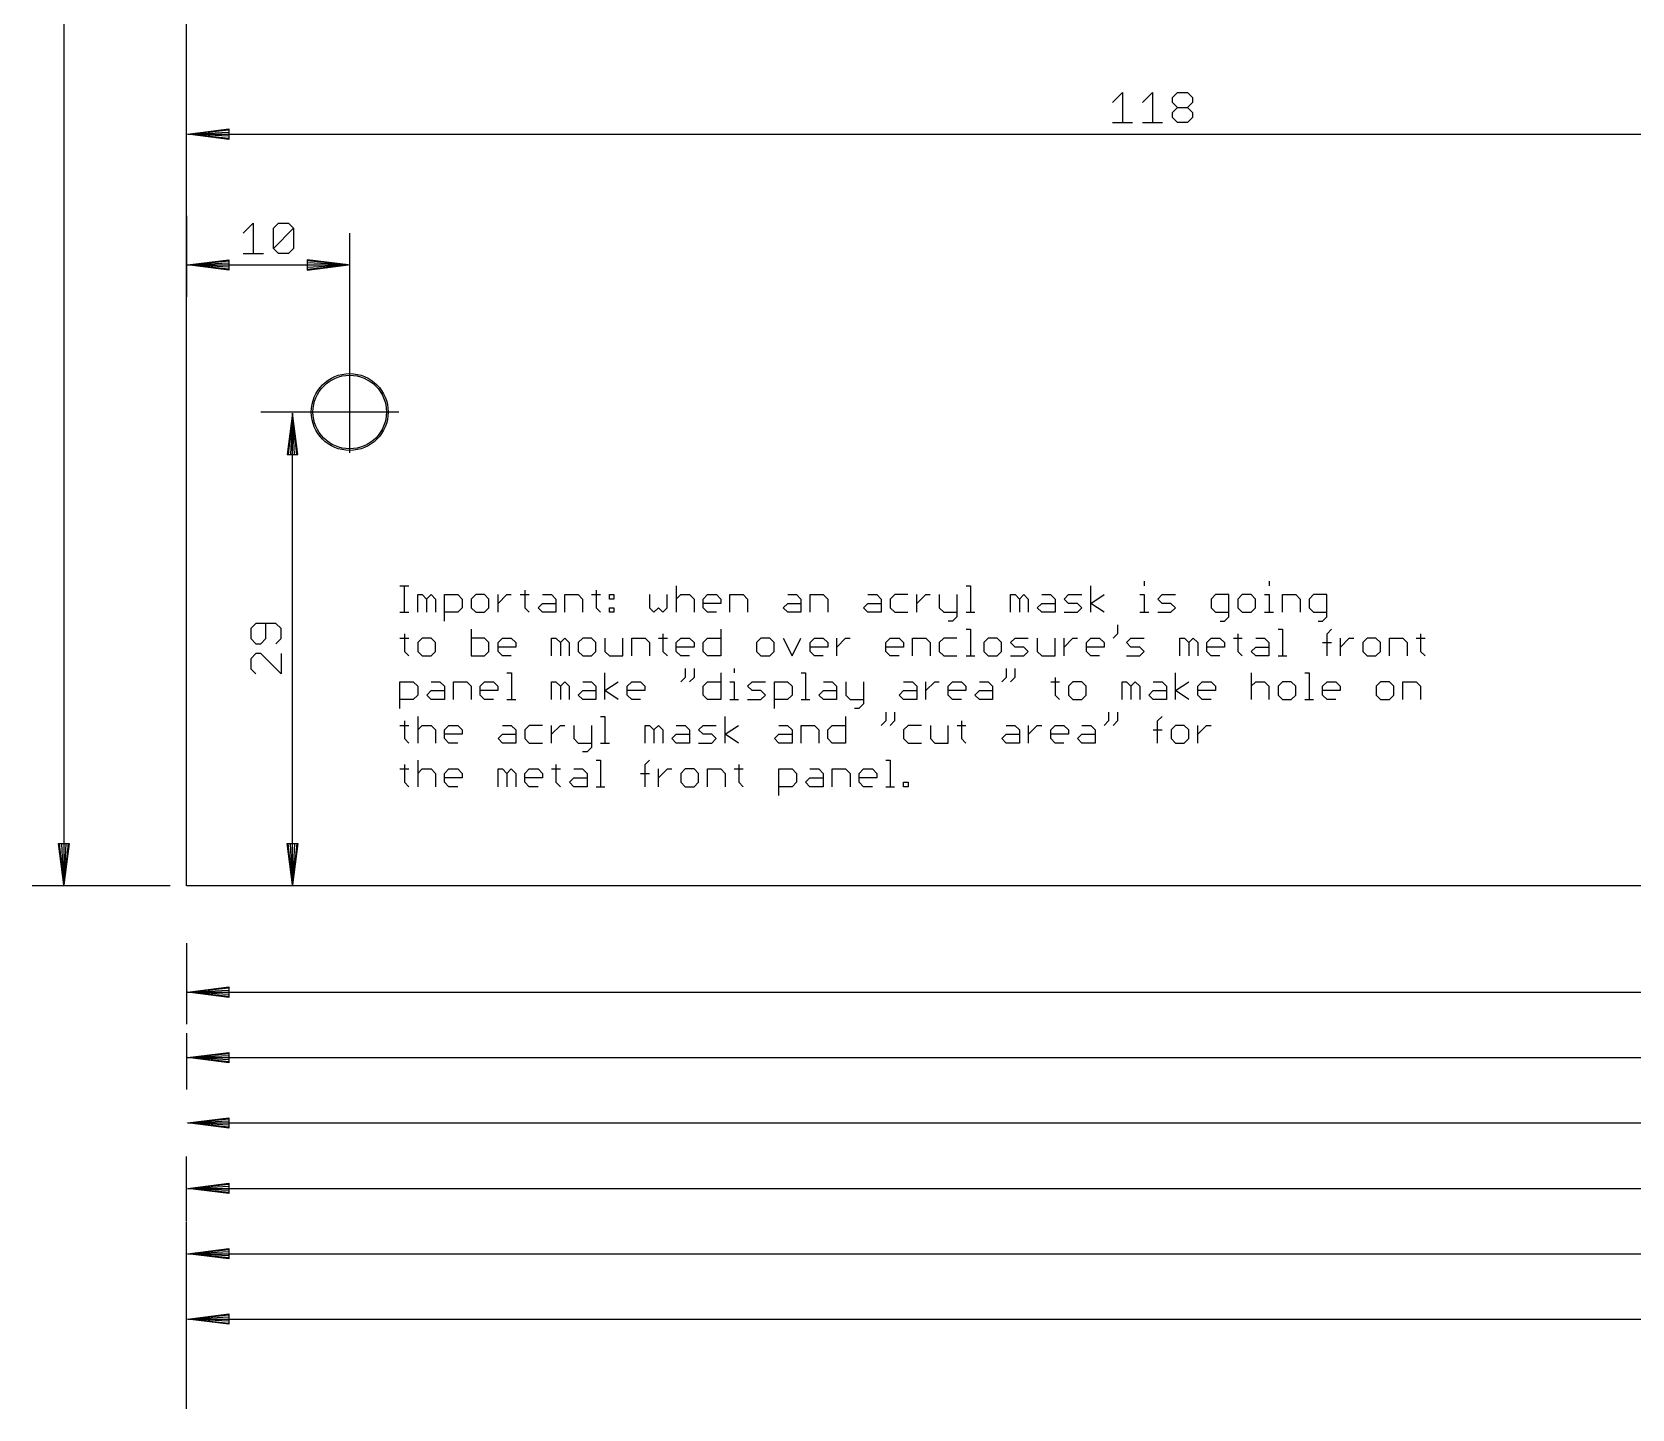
# Model space of a CAD drawing. Extents: x -370 to 390, y -331 to 219.
# Drawn here: x -369.4 to -271.5, y -32 to 52.2 of the extents above; entities that cross this region are included whole.
import ezdxf

# ---------------------------------------------------------------- set-up
doc = ezdxf.new("R2010")
doc.units = 0
for name, color, linetype in [('20', 4, 'CONTINUOUS'), ('29', 2, 'CONTINUOUS'), ('30', 253, 'CONTINUOUS'), ('47', 2, 'CONTINUOUS')]:
    doc.layers.add(name, color=color, linetype=linetype)

msp = doc.modelspace()

# ---------------------------------------------------------------- linework, layer by layer
at = {"layer": '20'}
for p, q in [((-360, 0), (-360, 115)), ((-301.358, 18.6424), (-301.358, 18.3712)), ((-293.7179, 18.6424), (-293.7179, 18.3712)), ((-346.9238, 18.3712), (-346.3815, 18.3712)), ((-346.6526, 16.7442), (-346.6526, 18.3712)), ((-345.8324, 16.7442), (-345.8324, 17.8289)), ((-345.8324, 17.8289), (-345.5612, 17.8289)), ((-345.5612, 17.8289), (-345.29, 17.5577)), ((-345.29, 17.5577), (-345.0189, 17.8289)), ((-345.0189, 17.8289), (-344.7477, 17.5577)), ((-344.1952, 16.2019), (-344.1952, 17.8289)), ((-344.1952, 17.8289), (-343.3817, 17.8289)), ((-343.3817, 17.8289), (-343.1105, 17.5577)), ((-342.2869, 17.8289), (-342.5581, 17.5577)), ((-341.7446, 17.8289), (-342.2869, 17.8289)), ((-341.4734, 17.5577), (-341.7446, 17.8289)), ((-340.9209, 16.7442), (-340.9209, 17.8289)), ((-340.9209, 17.2865), (-340.3786, 17.8289)), ((-340.3786, 17.8289), (-340.1074, 17.8289)), ((-339.5566, 17.8289), (-339.0143, 17.8289)), ((-339.2854, 18.1), (-339.2854, 17.0154)), ((-338.194, 17.8289), (-337.6517, 17.8289)), ((-337.6517, 17.8289), (-337.3805, 17.5577)), ((-336.828, 16.7442), (-336.828, 17.8289)), ((-336.828, 17.8289), (-336.0145, 17.8289)), ((-336.0145, 17.8289), (-335.7433, 17.5577)), ((-335.1908, 17.8289), (-334.6485, 17.8289)), ((-334.9197, 18.1), (-334.9197, 17.0154)), ((-334.0994, 17.8289), (-333.8282, 17.8289)), ((-334.0994, 17.5577), (-334.0994, 17.8289)), ((-333.8282, 17.8289), (-333.8282, 17.5577)), ((-331.6437, 17.8289), (-331.6437, 17.0154)), ((-330.559, 17.0154), (-330.559, 17.8289)), ((-330.0065, 18.3712), (-330.0065, 16.7442)), ((-330.0065, 17.5577), (-329.7354, 17.8289)), ((-329.7354, 17.8289), (-329.193, 17.8289)), ((-329.193, 17.8289), (-328.9219, 17.5577)), ((-328.3694, 17.5577), (-328.0982, 17.8289)), ((-328.0982, 17.8289), (-327.5559, 17.8289)), ((-327.5559, 17.8289), (-327.2847, 17.5577)), ((-326.7322, 16.7442), (-326.7322, 17.8289)), ((-326.7322, 17.8289), (-325.9187, 17.8289)), ((-325.9187, 17.8289), (-325.6475, 17.5577)), ((-323.1867, 17.8289), (-322.6444, 17.8289)), ((-322.6444, 17.8289), (-322.3732, 17.5577)), ((-321.8207, 16.7442), (-321.8207, 17.8289)), ((-321.8207, 17.8289), (-321.0072, 17.8289)), ((-321.0072, 17.8289), (-320.7361, 17.5577)), ((-318.2753, 17.8289), (-317.7329, 17.8289)), ((-317.7329, 17.8289), (-317.4618, 17.5577)), ((-316.6381, 17.8289), (-316.9093, 17.5577)), ((-315.8246, 17.8289), (-316.6381, 17.8289)), ((-315.2721, 16.7442), (-315.2721, 17.8289)), ((-315.2721, 17.2865), (-314.7298, 17.8289)), ((-314.7298, 17.8289), (-314.4586, 17.8289)), ((-313.9078, 17.8289), (-313.9078, 17.0154)), ((-312.8232, 17.8289), (-312.8232, 16.473)), ((-312.2707, 18.3712), (-311.9995, 18.3712)), ((-311.9995, 18.3712), (-311.9995, 16.7442)), ((-309.5421, 16.7442), (-309.5421, 17.8289)), ((-309.5421, 17.8289), (-309.2709, 17.8289)), ((-309.2709, 17.8289), (-308.9997, 17.5577)), ((-308.9997, 17.5577), (-308.7286, 17.8289)), ((-308.7286, 17.8289), (-308.4574, 17.5577)), ((-307.6337, 17.8289), (-307.0914, 17.8289)), ((-307.0914, 17.8289), (-306.8202, 17.5577)), ((-306.2678, 17.5577), (-305.9966, 17.8289)), ((-305.9966, 17.8289), (-305.1831, 17.8289)), ((-304.6306, 16.7442), (-304.6306, 18.3712)), ((-304.6306, 17.2865), (-303.8171, 17.8289)), ((-301.6291, 17.8289), (-301.358, 17.8289)), ((-301.358, 17.8289), (-301.358, 16.7442)), ((-300.5377, 17.5577), (-300.2665, 17.8289)), ((-300.2665, 17.8289), (-299.453, 17.8289)), ((-296.9922, 17.8289), (-297.2634, 17.5577)), ((-296.1787, 17.8289), (-296.9922, 17.8289)), ((-296.1787, 16.473), (-296.1787, 17.8289)), ((-295.3551, 17.8289), (-295.6262, 17.5577)), ((-294.8127, 17.8289), (-295.3551, 17.8289)), ((-294.5416, 17.5577), (-294.8127, 17.8289)), ((-293.9891, 17.8289), (-293.7179, 17.8289)), ((-293.7179, 17.8289), (-293.7179, 16.7442)), ((-292.8976, 16.7442), (-292.8976, 17.8289)), ((-292.8976, 17.8289), (-292.0842, 17.8289)), ((-292.0842, 17.8289), (-291.813, 17.5577)), ((-290.9893, 17.8289), (-291.2605, 17.5577)), ((-290.1758, 17.8289), (-290.9893, 17.8289)), ((-290.1758, 16.473), (-290.1758, 17.8289)), ((-346.9238, 16.7442), (-346.3815, 16.7442)), ((-345.29, 17.5577), (-345.29, 16.7442)), ((-344.7477, 17.5577), (-344.7477, 16.7442)), ((-343.3817, 16.7442), (-344.1952, 16.7442)), ((-343.1105, 17.0154), (-343.3817, 16.7442)), ((-343.1105, 17.5577), (-343.1105, 17.0154)), ((-342.5581, 17.5577), (-342.5581, 17.0154)), ((-342.5581, 17.0154), (-342.2869, 16.7442)), ((-342.2869, 16.7442), (-341.7446, 16.7442)), ((-341.7446, 16.7442), (-341.4734, 17.0154)), ((-341.4734, 17.0154), (-341.4734, 17.5577)), ((-339.2854, 17.0154), (-339.0143, 16.7442)), ((-338.4652, 17.0154), (-338.194, 17.2865)), ((-338.194, 16.7442), (-338.4652, 17.0154)), ((-338.194, 17.2865), (-337.3805, 17.2865)), ((-337.3805, 16.7442), (-338.194, 16.7442)), ((-337.3805, 17.5577), (-337.3805, 16.7442)), ((-335.7433, 17.5577), (-335.7433, 16.7442)), ((-334.9197, 17.0154), (-334.6485, 16.7442)), ((-333.8282, 17.5577), (-334.0994, 17.5577)), ((-334.0994, 17.0154), (-333.8282, 17.0154)), ((-334.0994, 16.7442), (-334.0994, 17.0154)), ((-333.8282, 16.7442), (-334.0994, 16.7442)), ((-333.8282, 17.0154), (-333.8282, 16.7442)), ((-331.6437, 17.0154), (-331.3725, 16.7442)), ((-331.3725, 16.7442), (-331.1013, 17.0154)), ((-331.1013, 17.0154), (-330.8302, 16.7442)), ((-330.8302, 16.7442), (-330.559, 17.0154)), ((-328.9219, 17.5577), (-328.9219, 16.7442)), ((-328.3694, 17.0154), (-328.3694, 17.5577)), ((-327.2847, 17.2865), (-328.3694, 17.2865)), ((-328.0982, 16.7442), (-328.3694, 17.0154)), ((-327.5559, 16.7442), (-328.0982, 16.7442)), ((-327.2847, 17.5577), (-327.2847, 17.2865)), ((-325.6475, 17.5577), (-325.6475, 16.7442)), ((-323.4579, 17.0154), (-323.1867, 17.2865)), ((-323.1867, 16.7442), (-323.4579, 17.0154)), ((-323.1867, 17.2865), (-322.3732, 17.2865)), ((-322.3732, 16.7442), (-323.1867, 16.7442)), ((-322.3732, 17.5577), (-322.3732, 16.7442)), ((-320.7361, 17.5577), (-320.7361, 16.7442)), ((-318.5464, 17.0154), (-318.2753, 17.2865)), ((-318.2753, 16.7442), (-318.5464, 17.0154)), ((-318.2753, 17.2865), (-317.4618, 17.2865)), ((-317.4618, 16.7442), (-318.2753, 16.7442)), ((-317.4618, 17.5577), (-317.4618, 16.7442)), ((-316.9093, 17.5577), (-316.9093, 17.0154)), ((-316.9093, 17.0154), (-316.6381, 16.7442)), ((-316.6381, 16.7442), (-315.8246, 16.7442)), ((-313.9078, 17.0154), (-313.6367, 16.7442)), ((-313.6367, 16.7442), (-312.8232, 16.7442)), ((-312.2707, 16.7442), (-311.7283, 16.7442)), ((-308.9997, 17.5577), (-308.9997, 16.7442)), ((-308.4574, 17.5577), (-308.4574, 16.7442)), ((-307.9049, 17.0154), (-307.6337, 17.2865)), ((-307.6337, 16.7442), (-307.9049, 17.0154)), ((-307.6337, 17.2865), (-306.8202, 17.2865)), ((-306.8202, 16.7442), (-307.6337, 16.7442)), ((-306.8202, 17.5577), (-306.8202, 16.7442)), ((-305.9966, 17.2865), (-306.2678, 17.5577)), ((-306.2678, 16.7442), (-305.4543, 16.7442)), ((-305.4543, 17.2865), (-305.9966, 17.2865)), ((-305.1831, 17.0154), (-305.4543, 17.2865)), ((-305.4543, 16.7442), (-305.1831, 17.0154)), ((-303.8171, 16.7442), (-304.6306, 17.2865)), ((-301.6291, 16.7442), (-301.0868, 16.7442)), ((-300.2665, 17.2865), (-300.5377, 17.5577)), ((-300.5377, 16.7442), (-299.7242, 16.7442)), ((-299.7242, 17.2865), (-300.2665, 17.2865)), ((-299.453, 17.0154), (-299.7242, 17.2865)), ((-299.7242, 16.7442), (-299.453, 17.0154)), ((-297.2634, 17.5577), (-297.2634, 17.0154)), ((-297.2634, 17.0154), (-296.9922, 16.7442)), ((-296.9922, 16.7442), (-296.1787, 16.7442)), ((-295.6262, 17.5577), (-295.6262, 17.0154)), ((-295.6262, 17.0154), (-295.3551, 16.7442)), ((-295.3551, 16.7442), (-294.8127, 16.7442)), ((-294.8127, 16.7442), (-294.5416, 17.0154)), ((-294.5416, 17.0154), (-294.5416, 17.5577)), ((-293.9891, 16.7442), (-293.4468, 16.7442)), ((-291.813, 17.5577), (-291.813, 16.7442)), ((-291.2605, 17.5577), (-291.2605, 17.0154)), ((-291.2605, 17.0154), (-290.9893, 16.7442)), ((-290.9893, 16.7442), (-290.1758, 16.7442)), ((-342.5581, 15.7042), (-342.5581, 14.0772)), ((-327.2847, 15.7042), (-327.2847, 14.0772)), ((-313.0943, 16.2019), (-313.3655, 16.2019)), ((-312.8232, 16.473), (-313.0943, 16.2019)), ((-312.2707, 15.7042), (-311.9995, 15.7042)), ((-311.9995, 15.7042), (-311.9995, 14.0772)), ((-302.9951, 15.9754), (-302.9951, 15.433)), ((-296.7211, 16.2019), (-296.4499, 16.2019)), ((-296.4499, 16.2019), (-296.1787, 16.473)), ((-293.1705, 15.7042), (-292.8993, 15.7042)), ((-292.8993, 15.7042), (-292.8993, 14.0772)), ((-290.7182, 16.2019), (-290.447, 16.2019)), ((-290.447, 16.2019), (-290.1758, 16.473)), ((-290.1707, 15.433), (-289.8996, 15.7042)), ((-346.9238, 15.1619), (-346.3815, 15.1619)), ((-346.6526, 15.433), (-346.6526, 14.3484)), ((-345.5612, 15.1619), (-345.8324, 14.8907)), ((-345.8324, 14.8907), (-345.8324, 14.3484)), ((-345.0189, 15.1619), (-345.5612, 15.1619)), ((-344.7477, 14.8907), (-345.0189, 15.1619)), ((-344.7477, 14.3484), (-344.7477, 14.8907)), ((-341.7446, 15.1619), (-342.5581, 15.1619)), ((-341.4734, 14.8907), (-341.7446, 15.1619)), ((-341.4734, 14.3484), (-341.4734, 14.8907)), ((-340.9209, 14.8907), (-340.6497, 15.1619)), ((-340.9209, 14.3484), (-340.9209, 14.8907)), ((-340.6497, 15.1619), (-340.1074, 15.1619)), ((-340.1074, 15.1619), (-339.8362, 14.8907)), ((-339.8362, 14.8907), (-339.8362, 14.6195)), ((-337.6466, 14.0772), (-337.6466, 15.1619)), ((-337.6466, 15.1619), (-337.3754, 15.1619)), ((-337.3754, 15.1619), (-337.1043, 14.8907)), ((-337.1043, 14.8907), (-336.8331, 15.1619)), ((-337.1043, 14.8907), (-337.1043, 14.0772)), ((-336.8331, 15.1619), (-336.5619, 14.8907)), ((-336.5619, 14.8907), (-336.5619, 14.0772)), ((-335.7383, 15.1619), (-336.0094, 14.8907)), ((-336.0094, 14.8907), (-336.0094, 14.3484)), ((-335.1959, 15.1619), (-335.7383, 15.1619)), ((-334.9248, 14.8907), (-335.1959, 15.1619)), ((-334.9248, 14.3484), (-334.9248, 14.8907)), ((-334.3723, 15.1619), (-334.3723, 14.3484)), ((-333.2876, 14.0772), (-333.2876, 15.1619)), ((-332.7351, 14.0772), (-332.7351, 15.1619)), ((-332.7351, 15.1619), (-331.9216, 15.1619)), ((-331.9216, 15.1619), (-331.6505, 14.8907)), ((-331.6505, 14.8907), (-331.6505, 14.0772)), ((-331.098, 15.1619), (-330.5556, 15.1619)), ((-330.8268, 15.433), (-330.8268, 14.3484)), ((-330.0065, 14.8907), (-329.7354, 15.1619)), ((-330.0065, 14.3484), (-330.0065, 14.8907)), ((-329.7354, 15.1619), (-329.193, 15.1619)), ((-329.193, 15.1619), (-328.9219, 14.8907)), ((-328.9219, 14.8907), (-328.9219, 14.6195)), ((-328.3694, 14.8907), (-328.0982, 15.1619)), ((-328.3694, 14.3484), (-328.3694, 14.8907)), ((-328.0982, 15.1619), (-327.2847, 15.1619)), ((-324.8239, 15.1619), (-325.0951, 14.8907)), ((-325.0951, 14.8907), (-325.0951, 14.3484)), ((-324.2816, 15.1619), (-324.8239, 15.1619)), ((-324.0104, 14.8907), (-324.2816, 15.1619)), ((-324.0104, 14.3484), (-324.0104, 14.8907)), ((-323.4579, 15.1619), (-322.9156, 14.0772)), ((-322.9156, 14.0772), (-322.3732, 15.1619)), ((-321.8207, 14.8907), (-321.5496, 15.1619)), ((-321.8207, 14.3484), (-321.8207, 14.8907)), ((-321.5496, 15.1619), (-321.0072, 15.1619)), ((-321.0072, 15.1619), (-320.7361, 14.8907)), ((-320.7361, 14.8907), (-320.7361, 14.6195)), ((-320.1836, 14.0772), (-320.1836, 15.1619)), ((-320.1836, 14.6195), (-319.6413, 15.1619)), ((-319.6413, 15.1619), (-319.3701, 15.1619)), ((-317.1821, 14.8907), (-316.911, 15.1619)), ((-317.1821, 14.3484), (-317.1821, 14.8907)), ((-316.911, 15.1619), (-316.3686, 15.1619)), ((-316.3686, 15.1619), (-316.0975, 14.8907)), ((-316.0975, 14.8907), (-316.0975, 14.6195)), ((-315.545, 14.0772), (-315.545, 15.1619)), ((-315.545, 15.1619), (-314.7315, 15.1619)), ((-314.7315, 15.1619), (-314.4603, 14.8907)), ((-314.4603, 14.8907), (-314.4603, 14.0772)), ((-313.6367, 15.1619), (-313.9078, 14.8907)), ((-313.9078, 14.8907), (-313.9078, 14.3484)), ((-312.8232, 15.1619), (-313.6367, 15.1619)), ((-310.9081, 15.1619), (-311.1792, 14.8907)), ((-311.1792, 14.8907), (-311.1792, 14.3484)), ((-310.3657, 15.1619), (-310.9081, 15.1619)), ((-310.0946, 14.8907), (-310.3657, 15.1619)), ((-310.0946, 14.3484), (-310.0946, 14.8907)), ((-309.5421, 14.8907), (-309.2709, 15.1619)), ((-309.2709, 14.6195), (-309.5421, 14.8907)), ((-309.2709, 15.1619), (-308.4574, 15.1619)), ((-307.9049, 15.1619), (-307.9049, 14.3484)), ((-306.8202, 14.0772), (-306.8202, 15.1619)), ((-306.2678, 14.0772), (-306.2678, 15.1619)), ((-306.2678, 14.6195), (-305.7254, 15.1619)), ((-305.7254, 15.1619), (-305.4543, 15.1619)), ((-304.9035, 14.8907), (-304.6323, 15.1619)), ((-304.9035, 14.3484), (-304.9035, 14.8907)), ((-304.6323, 15.1619), (-304.09, 15.1619)), ((-304.09, 15.1619), (-303.8188, 14.8907)), ((-303.8188, 14.8907), (-303.8188, 14.6195)), ((-302.9951, 15.433), (-303.2663, 15.1619)), ((-302.4477, 14.8907), (-302.1766, 15.1619)), ((-302.1766, 14.6195), (-302.4477, 14.8907)), ((-302.1766, 15.1619), (-301.3631, 15.1619)), ((-299.1734, 14.0772), (-299.1734, 15.1619)), ((-299.1734, 15.1619), (-298.9022, 15.1619)), ((-298.9022, 15.1619), (-298.6311, 14.8907)), ((-298.6311, 14.8907), (-298.3599, 15.1619)), ((-298.6311, 14.8907), (-298.6311, 14.0772)), ((-298.3599, 15.1619), (-298.0888, 14.8907)), ((-298.0888, 14.8907), (-298.0888, 14.0772)), ((-297.5363, 14.8907), (-297.2651, 15.1619)), ((-297.5363, 14.3484), (-297.5363, 14.8907)), ((-297.2651, 15.1619), (-296.7228, 15.1619)), ((-296.7228, 15.1619), (-296.4516, 14.8907)), ((-296.4516, 14.8907), (-296.4516, 14.6195)), ((-295.8991, 15.1619), (-295.3568, 15.1619)), ((-295.6279, 15.433), (-295.6279, 14.3484)), ((-294.5365, 15.1619), (-293.9942, 15.1619)), ((-293.9942, 15.1619), (-293.723, 14.8907)), ((-293.723, 14.8907), (-293.723, 14.0772)), ((-290.4419, 14.8907), (-289.8996, 14.8907)), ((-290.1707, 14.0772), (-290.1707, 15.433)), ((-289.3505, 14.0772), (-289.3505, 15.1619)), ((-289.3505, 14.6195), (-288.8081, 15.1619)), ((-288.8081, 15.1619), (-288.537, 15.1619)), ((-287.715, 15.1619), (-287.9862, 14.8907)), ((-287.9862, 14.8907), (-287.9862, 14.3484)), ((-287.1727, 15.1619), (-287.715, 15.1619)), ((-286.9015, 14.8907), (-287.1727, 15.1619)), ((-286.9015, 14.3484), (-286.9015, 14.8907)), ((-286.349, 14.0772), (-286.349, 15.1619)), ((-286.349, 15.1619), (-285.5355, 15.1619)), ((-285.5355, 15.1619), (-285.2644, 14.8907)), ((-285.2644, 14.8907), (-285.2644, 14.0772)), ((-284.7119, 15.1619), (-284.1695, 15.1619)), ((-284.4407, 15.433), (-284.4407, 14.3484)), ((-346.6526, 14.3484), (-346.3815, 14.0772)), ((-345.8324, 14.3484), (-345.5612, 14.0772)), ((-345.5612, 14.0772), (-345.0189, 14.0772)), ((-345.0189, 14.0772), (-344.7477, 14.3484)), ((-342.5581, 14.0772), (-341.7446, 14.0772)), ((-341.7446, 14.0772), (-341.4734, 14.3484)), ((-339.8362, 14.6195), (-340.9209, 14.6195)), ((-340.6497, 14.0772), (-340.9209, 14.3484)), ((-340.1074, 14.0772), (-340.6497, 14.0772)), ((-336.0094, 14.3484), (-335.7383, 14.0772)), ((-335.7383, 14.0772), (-335.1959, 14.0772)), ((-335.1959, 14.0772), (-334.9248, 14.3484)), ((-334.3723, 14.3484), (-334.1011, 14.0772)), ((-334.1011, 14.0772), (-333.2876, 14.0772)), ((-330.8268, 14.3484), (-330.5556, 14.0772)), ((-328.9219, 14.6195), (-330.0065, 14.6195)), ((-329.7354, 14.0772), (-330.0065, 14.3484)), ((-329.193, 14.0772), (-329.7354, 14.0772)), ((-328.0982, 14.0772), (-328.3694, 14.3484)), ((-327.2847, 14.0772), (-328.0982, 14.0772)), ((-325.0951, 14.3484), (-324.8239, 14.0772)), ((-324.8239, 14.0772), (-324.2816, 14.0772)), ((-324.2816, 14.0772), (-324.0104, 14.3484)), ((-320.7361, 14.6195), (-321.8207, 14.6195)), ((-321.5496, 14.0772), (-321.8207, 14.3484)), ((-321.0072, 14.0772), (-321.5496, 14.0772)), ((-316.0975, 14.6195), (-317.1821, 14.6195)), ((-316.911, 14.0772), (-317.1821, 14.3484)), ((-316.3686, 14.0772), (-316.911, 14.0772)), ((-313.9078, 14.3484), (-313.6367, 14.0772)), ((-313.6367, 14.0772), (-312.8232, 14.0772)), ((-312.2707, 14.0772), (-311.7283, 14.0772)), ((-311.1792, 14.3484), (-310.9081, 14.0772)), ((-310.9081, 14.0772), (-310.3657, 14.0772)), ((-310.3657, 14.0772), (-310.0946, 14.3484)), ((-309.5421, 14.0772), (-308.7286, 14.0772)), ((-308.7286, 14.6195), (-309.2709, 14.6195)), ((-308.4574, 14.3484), (-308.7286, 14.6195)), ((-308.7286, 14.0772), (-308.4574, 14.3484)), ((-307.9049, 14.3484), (-307.6337, 14.0772)), ((-307.6337, 14.0772), (-306.8202, 14.0772)), ((-303.8188, 14.6195), (-304.9035, 14.6195)), ((-304.6323, 14.0772), (-304.9035, 14.3484)), ((-304.09, 14.0772), (-304.6323, 14.0772)), ((-302.4477, 14.0772), (-301.6342, 14.0772)), ((-301.6342, 14.6195), (-302.1766, 14.6195)), ((-301.3631, 14.3484), (-301.6342, 14.6195)), ((-301.6342, 14.0772), (-301.3631, 14.3484)), ((-296.4516, 14.6195), (-297.5363, 14.6195)), ((-297.2651, 14.0772), (-297.5363, 14.3484)), ((-296.7228, 14.0772), (-297.2651, 14.0772)), ((-295.6279, 14.3484), (-295.3568, 14.0772)), ((-294.8077, 14.3484), (-294.5365, 14.6195)), ((-294.5365, 14.0772), (-294.8077, 14.3484)), ((-294.5365, 14.6195), (-293.723, 14.6195)), ((-293.723, 14.0772), (-294.5365, 14.0772)), ((-293.1705, 14.0772), (-292.6282, 14.0772)), ((-287.9862, 14.3484), (-287.715, 14.0772)), ((-287.715, 14.0772), (-287.1727, 14.0772)), ((-287.1727, 14.0772), (-286.9015, 14.3484)), ((-284.4407, 14.3484), (-284.1695, 14.0772)), ((-340.3752, 13.0372), (-340.104, 13.0372)), ((-340.104, 13.0372), (-340.104, 11.4102)), ((-334.3723, 11.4102), (-334.3723, 13.0372)), ((-329.4625, 12.766), (-329.7337, 12.4949)), ((-329.4625, 13.3084), (-329.4625, 12.766)), ((-328.9202, 12.766), (-329.1913, 12.4949)), ((-328.9202, 13.3084), (-328.9202, 12.766)), ((-327.2847, 13.0372), (-327.2847, 11.4102)), ((-326.461, 13.3084), (-326.461, 13.0372)), ((-322.3665, 13.0372), (-322.0953, 13.0372)), ((-322.0953, 13.0372), (-322.0953, 11.4102)), ((-309.8166, 12.766), (-310.0878, 12.4949)), ((-309.8166, 13.3084), (-309.8166, 12.766)), ((-309.2743, 12.766), (-309.5455, 12.4949)), ((-309.2743, 13.3084), (-309.2743, 12.766)), ((-306.8152, 12.766), (-306.8152, 11.6814)), ((-299.4463, 11.4102), (-299.4463, 13.0372)), ((-294.8077, 13.0372), (-294.8077, 11.4102)), ((-291.5333, 13.0372), (-291.2622, 13.0372)), ((-291.2622, 13.0372), (-291.2622, 11.4102)), ((-346.9238, 10.8679), (-346.9238, 12.4949)), ((-346.9238, 12.4949), (-346.1103, 12.4949)), ((-346.1103, 12.4949), (-345.8391, 12.2237)), ((-345.8391, 12.2237), (-345.8391, 11.6814)), ((-345.2866, 11.6814), (-345.0155, 11.9525)), ((-345.0155, 12.4949), (-344.4732, 12.4949)), ((-345.0155, 11.9525), (-344.202, 11.9525)), ((-344.4732, 12.4949), (-344.202, 12.2237)), ((-344.202, 12.2237), (-344.202, 11.4102)), ((-343.6495, 11.4102), (-343.6495, 12.4949)), ((-343.6495, 12.4949), (-342.836, 12.4949)), ((-342.836, 12.4949), (-342.5648, 12.2237)), ((-342.5648, 12.2237), (-342.5648, 11.4102)), ((-342.0123, 12.2237), (-341.7412, 12.4949)), ((-342.0123, 11.6814), (-342.0123, 12.2237)), ((-340.9277, 11.9525), (-342.0123, 11.9525)), ((-341.7412, 12.4949), (-341.1988, 12.4949)), ((-341.1988, 12.4949), (-340.9277, 12.2237)), ((-340.9277, 12.2237), (-340.9277, 11.9525)), ((-337.6466, 11.4102), (-337.6466, 12.4949)), ((-337.6466, 12.4949), (-337.3754, 12.4949)), ((-337.3754, 12.4949), (-337.1043, 12.2237)), ((-337.1043, 12.2237), (-336.8331, 12.4949)), ((-337.1043, 12.2237), (-337.1043, 11.4102)), ((-336.8331, 12.4949), (-336.5619, 12.2237)), ((-336.5619, 12.2237), (-336.5619, 11.4102)), ((-336.0094, 11.6814), (-335.7383, 11.9525)), ((-335.7383, 12.4949), (-335.1959, 12.4949)), ((-335.7383, 11.9525), (-334.9248, 11.9525)), ((-335.1959, 12.4949), (-334.9248, 12.2237)), ((-334.9248, 12.2237), (-334.9248, 11.4102)), ((-334.3723, 11.9525), (-333.5588, 12.4949)), ((-333.5588, 11.4102), (-334.3723, 11.9525)), ((-333.008, 12.2237), (-332.7368, 12.4949)), ((-333.008, 11.6814), (-333.008, 12.2237)), ((-331.9233, 11.9525), (-333.008, 11.9525)), ((-332.7368, 12.4949), (-332.1945, 12.4949)), ((-332.1945, 12.4949), (-331.9233, 12.2237)), ((-331.9233, 12.2237), (-331.9233, 11.9525)), ((-328.3694, 12.2237), (-328.0982, 12.4949)), ((-328.3694, 11.6814), (-328.3694, 12.2237)), ((-328.0982, 12.4949), (-327.2847, 12.4949)), ((-326.7322, 12.4949), (-326.461, 12.4949)), ((-326.461, 12.4949), (-326.461, 11.4102)), ((-325.6408, 12.2237), (-325.3696, 12.4949)), ((-325.3696, 11.9525), (-325.6408, 12.2237)), ((-325.3696, 12.4949), (-324.5561, 12.4949)), ((-324.8273, 11.9525), (-325.3696, 11.9525)), ((-324.5561, 11.6814), (-324.8273, 11.9525)), ((-324.0036, 10.8679), (-324.0036, 12.4949)), ((-324.0036, 12.4949), (-323.1901, 12.4949)), ((-323.1901, 12.4949), (-322.919, 12.2237)), ((-322.919, 12.2237), (-322.919, 11.6814)), ((-321.275, 11.6814), (-321.0039, 11.9525)), ((-321.0039, 12.4949), (-320.4615, 12.4949)), ((-321.0039, 11.9525), (-320.1904, 11.9525)), ((-320.4615, 12.4949), (-320.1904, 12.2237)), ((-320.1904, 12.2237), (-320.1904, 11.4102)), ((-319.6379, 12.4949), (-319.6379, 11.6814)), ((-318.5532, 12.4949), (-318.5532, 11.139)), ((-316.3636, 11.6814), (-316.0924, 11.9525)), ((-316.0924, 12.4949), (-315.5501, 12.4949)), ((-316.0924, 11.9525), (-315.2789, 11.9525)), ((-315.5501, 12.4949), (-315.2789, 12.2237)), ((-315.2789, 12.2237), (-315.2789, 11.4102)), ((-314.7264, 11.4102), (-314.7264, 12.4949)), ((-314.7264, 11.9525), (-314.1841, 12.4949)), ((-314.1841, 12.4949), (-313.9129, 12.4949)), ((-313.3621, 12.2237), (-313.0909, 12.4949)), ((-313.3621, 11.6814), (-313.3621, 12.2237)), ((-312.2774, 11.9525), (-313.3621, 11.9525)), ((-313.0909, 12.4949), (-312.5486, 12.4949)), ((-312.5486, 12.4949), (-312.2774, 12.2237)), ((-312.2774, 12.2237), (-312.2774, 11.9525)), ((-311.7249, 11.6814), (-311.4538, 11.9525)), ((-311.4538, 12.4949), (-310.9114, 12.4949)), ((-311.4538, 11.9525), (-310.6403, 11.9525)), ((-310.9114, 12.4949), (-310.6403, 12.2237)), ((-310.6403, 12.2237), (-310.6403, 11.4102)), ((-307.0863, 12.4949), (-306.544, 12.4949)), ((-305.7237, 12.4949), (-305.9949, 12.2237)), ((-305.9949, 12.2237), (-305.9949, 11.6814)), ((-305.1814, 12.4949), (-305.7237, 12.4949)), ((-304.9102, 12.2237), (-305.1814, 12.4949)), ((-304.9102, 11.6814), (-304.9102, 12.2237)), ((-302.7206, 11.4102), (-302.7206, 12.4949)), ((-302.7206, 12.4949), (-302.4494, 12.4949)), ((-302.4494, 12.4949), (-302.1783, 12.2237)), ((-302.1783, 12.2237), (-301.9071, 12.4949)), ((-302.1783, 12.2237), (-302.1783, 11.4102)), ((-301.9071, 12.4949), (-301.6359, 12.2237)), ((-301.6359, 12.2237), (-301.6359, 11.4102)), ((-301.0834, 11.6814), (-300.8123, 11.9525)), ((-300.8123, 12.4949), (-300.2699, 12.4949)), ((-300.8123, 11.9525), (-299.9988, 11.9525)), ((-300.2699, 12.4949), (-299.9988, 12.2237)), ((-299.9988, 12.2237), (-299.9988, 11.4102)), ((-299.4463, 11.9525), (-298.6328, 12.4949)), ((-298.6328, 11.4102), (-299.4463, 11.9525)), ((-298.082, 12.2237), (-297.8108, 12.4949)), ((-298.082, 11.6814), (-298.082, 12.2237)), ((-296.9973, 11.9525), (-298.082, 11.9525)), ((-297.8108, 12.4949), (-297.2685, 12.4949)), ((-297.2685, 12.4949), (-296.9973, 12.2237)), ((-296.9973, 12.2237), (-296.9973, 11.9525)), ((-294.8077, 12.2237), (-294.5365, 12.4949)), ((-294.5365, 12.4949), (-293.9942, 12.4949)), ((-293.9942, 12.4949), (-293.723, 12.2237)), ((-293.723, 12.2237), (-293.723, 11.4102)), ((-292.8993, 12.4949), (-293.1705, 12.2237)), ((-293.1705, 12.2237), (-293.1705, 11.6814)), ((-292.357, 12.4949), (-292.8993, 12.4949)), ((-292.0858, 12.2237), (-292.357, 12.4949)), ((-292.0858, 11.6814), (-292.0858, 12.2237)), ((-290.4419, 12.2237), (-290.1707, 12.4949)), ((-290.4419, 11.6814), (-290.4419, 12.2237)), ((-289.3573, 11.9525), (-290.4419, 11.9525)), ((-290.1707, 12.4949), (-289.6284, 12.4949)), ((-289.6284, 12.4949), (-289.3573, 12.2237)), ((-289.3573, 12.2237), (-289.3573, 11.9525)), ((-286.8964, 12.4949), (-287.1676, 12.2237)), ((-287.1676, 12.2237), (-287.1676, 11.6814)), ((-286.3541, 12.4949), (-286.8964, 12.4949)), ((-286.0829, 12.2237), (-286.3541, 12.4949)), ((-286.0829, 11.6814), (-286.0829, 12.2237)), ((-285.5304, 11.4102), (-285.5304, 12.4949)), ((-285.5304, 12.4949), (-284.7169, 12.4949)), ((-284.7169, 12.4949), (-284.4458, 12.2237)), ((-284.4458, 12.2237), (-284.4458, 11.4102)), ((-346.1103, 11.4102), (-346.9238, 11.4102)), ((-345.8391, 11.6814), (-346.1103, 11.4102)), ((-345.0155, 11.4102), (-345.2866, 11.6814)), ((-344.202, 11.4102), (-345.0155, 11.4102)), ((-341.7412, 11.4102), (-342.0123, 11.6814)), ((-341.1988, 11.4102), (-341.7412, 11.4102)), ((-340.3752, 11.4102), (-339.8328, 11.4102)), ((-335.7383, 11.4102), (-336.0094, 11.6814)), ((-334.9248, 11.4102), (-335.7383, 11.4102)), ((-332.7368, 11.4102), (-333.008, 11.6814)), ((-332.1945, 11.4102), (-332.7368, 11.4102)), ((-328.0982, 11.4102), (-328.3694, 11.6814)), ((-327.2847, 11.4102), (-328.0982, 11.4102)), ((-326.7322, 11.4102), (-326.1899, 11.4102)), ((-325.6408, 11.4102), (-324.8273, 11.4102)), ((-324.8273, 11.4102), (-324.5561, 11.6814)), ((-323.1901, 11.4102), (-324.0036, 11.4102)), ((-322.919, 11.6814), (-323.1901, 11.4102)), ((-322.3665, 11.4102), (-321.8241, 11.4102)), ((-321.0039, 11.4102), (-321.275, 11.6814)), ((-320.1904, 11.4102), (-321.0039, 11.4102)), ((-319.6379, 11.6814), (-319.3667, 11.4102)), ((-319.3667, 11.4102), (-318.5532, 11.4102)), ((-318.8244, 10.8679), (-319.0955, 10.8679)), ((-318.5532, 11.139), (-318.8244, 10.8679)), ((-316.0924, 11.4102), (-316.3636, 11.6814)), ((-315.2789, 11.4102), (-316.0924, 11.4102)), ((-313.0909, 11.4102), (-313.3621, 11.6814)), ((-312.5486, 11.4102), (-313.0909, 11.4102)), ((-311.4538, 11.4102), (-311.7249, 11.6814)), ((-310.6403, 11.4102), (-311.4538, 11.4102)), ((-306.8152, 11.6814), (-306.544, 11.4102)), ((-305.9949, 11.6814), (-305.7237, 11.4102)), ((-305.7237, 11.4102), (-305.1814, 11.4102)), ((-305.1814, 11.4102), (-304.9102, 11.6814)), ((-300.8123, 11.4102), (-301.0834, 11.6814)), ((-299.9988, 11.4102), (-300.8123, 11.4102)), ((-297.8108, 11.4102), (-298.082, 11.6814)), ((-297.2685, 11.4102), (-297.8108, 11.4102)), ((-293.1705, 11.6814), (-292.8993, 11.4102)), ((-292.8993, 11.4102), (-292.357, 11.4102)), ((-292.357, 11.4102), (-292.0858, 11.6814)), ((-291.5333, 11.4102), (-290.991, 11.4102)), ((-290.1707, 11.4102), (-290.4419, 11.6814)), ((-289.6284, 11.4102), (-290.1707, 11.4102)), ((-287.1676, 11.6814), (-286.8964, 11.4102)), ((-286.8964, 11.4102), (-286.3541, 11.4102)), ((-286.3541, 11.4102), (-286.0829, 11.6814)), ((-346.9238, 9.8279), (-346.3815, 9.8279)), ((-346.6526, 10.099), (-346.6526, 9.0144)), ((-345.8324, 10.3702), (-345.8324, 8.7432)), ((-345.8324, 9.5567), (-345.5612, 9.8279)), ((-345.5612, 9.8279), (-345.0189, 9.8279)), ((-345.0189, 9.8279), (-344.7477, 9.5567)), ((-344.1952, 9.5567), (-343.924, 9.8279)), ((-343.924, 9.8279), (-343.3817, 9.8279)), ((-343.3817, 9.8279), (-343.1105, 9.5567)), ((-340.6497, 9.8279), (-340.1074, 9.8279)), ((-340.1074, 9.8279), (-339.8362, 9.5567)), ((-339.0126, 9.8279), (-339.2837, 9.5567)), ((-338.1991, 9.8279), (-339.0126, 9.8279)), ((-337.6466, 8.7432), (-337.6466, 9.8279)), ((-337.6466, 9.2855), (-337.1043, 9.8279)), ((-337.1043, 9.8279), (-336.8331, 9.8279)), ((-336.2823, 9.8279), (-336.2823, 9.0144)), ((-335.1976, 9.8279), (-335.1976, 8.472)), ((-334.6451, 10.3702), (-334.374, 10.3702)), ((-334.374, 10.3702), (-334.374, 8.7432)), ((-331.9165, 8.7432), (-331.9165, 9.8279)), ((-331.9165, 9.8279), (-331.6454, 9.8279)), ((-331.6454, 9.8279), (-331.3742, 9.5567)), ((-331.3742, 9.5567), (-331.103, 9.8279)), ((-331.103, 9.8279), (-330.8319, 9.5567)), ((-330.0082, 9.8279), (-329.4659, 9.8279)), ((-329.4659, 9.8279), (-329.1947, 9.5567)), ((-328.6422, 9.5567), (-328.3711, 9.8279)), ((-328.3711, 9.8279), (-327.5576, 9.8279)), ((-327.0051, 8.7432), (-327.0051, 10.3702)), ((-327.0051, 9.2855), (-326.1916, 9.8279)), ((-323.7325, 9.8279), (-323.1901, 9.8279)), ((-323.1901, 9.8279), (-322.919, 9.5567)), ((-322.3665, 8.7432), (-322.3665, 9.8279)), ((-322.3665, 9.8279), (-321.553, 9.8279)), ((-321.553, 9.8279), (-321.2818, 9.5567)), ((-320.7293, 9.5567), (-320.4581, 9.8279)), ((-320.4581, 9.8279), (-319.6446, 9.8279)), ((-319.6446, 10.3702), (-319.6446, 8.7432)), ((-317.1838, 10.099), (-317.455, 9.8279)), ((-317.1838, 10.6414), (-317.1838, 10.099)), ((-316.6415, 10.099), (-316.9127, 9.8279)), ((-316.6415, 10.6414), (-316.6415, 10.099)), ((-315.8195, 9.8279), (-316.0907, 9.5567)), ((-315.006, 9.8279), (-315.8195, 9.8279)), ((-314.4535, 9.8279), (-314.4535, 9.0144)), ((-313.3689, 8.7432), (-313.3689, 9.8279)), ((-312.8164, 9.8279), (-312.274, 9.8279)), ((-312.5452, 10.099), (-312.5452, 9.0144)), ((-309.8166, 9.8279), (-309.2743, 9.8279)), ((-309.2743, 9.8279), (-309.0031, 9.5567)), ((-308.4506, 8.7432), (-308.4506, 9.8279)), ((-308.4506, 9.2855), (-307.9083, 9.8279)), ((-307.9083, 9.8279), (-307.6371, 9.8279)), ((-307.0863, 9.5567), (-306.8152, 9.8279)), ((-306.8152, 9.8279), (-306.2728, 9.8279)), ((-306.2728, 9.8279), (-306.0017, 9.5567)), ((-305.178, 9.8279), (-304.6357, 9.8279)), ((-304.6357, 9.8279), (-304.3645, 9.5567)), ((-303.5409, 10.099), (-303.812, 9.8279)), ((-303.5409, 10.6414), (-303.5409, 10.099)), ((-302.9985, 10.099), (-303.2697, 9.8279)), ((-302.9985, 10.6414), (-302.9985, 10.099)), ((-300.5394, 10.099), (-300.2682, 10.3702)), ((-300.5394, 8.7432), (-300.5394, 10.099)), ((-299.448, 9.8279), (-299.7191, 9.5567)), ((-298.9056, 9.8279), (-299.448, 9.8279)), ((-298.6345, 9.5567), (-298.9056, 9.8279)), ((-298.082, 8.7432), (-298.082, 9.8279)), ((-298.082, 9.2855), (-297.5396, 9.8279)), ((-297.5396, 9.8279), (-297.2685, 9.8279)), ((-346.6526, 9.0144), (-346.3815, 8.7432)), ((-344.7477, 9.5567), (-344.7477, 8.7432)), ((-344.1952, 9.0144), (-344.1952, 9.5567)), ((-343.1105, 9.2855), (-344.1952, 9.2855)), ((-343.924, 8.7432), (-344.1952, 9.0144)), ((-343.1105, 9.5567), (-343.1105, 9.2855)), ((-340.9209, 9.0144), (-340.6497, 9.2855)), ((-340.6497, 8.7432), (-340.9209, 9.0144)), ((-340.6497, 9.2855), (-339.8362, 9.2855)), ((-339.8362, 9.5567), (-339.8362, 8.7432)), ((-339.2837, 9.5567), (-339.2837, 9.0144)), ((-339.2837, 9.0144), (-339.0126, 8.7432)), ((-336.2823, 9.0144), (-336.0111, 8.7432)), ((-331.3742, 9.5567), (-331.3742, 8.7432)), ((-330.8319, 9.5567), (-330.8319, 8.7432)), ((-330.2794, 9.0144), (-330.0082, 9.2855)), ((-330.0082, 8.7432), (-330.2794, 9.0144)), ((-330.0082, 9.2855), (-329.1947, 9.2855)), ((-329.1947, 9.5567), (-329.1947, 8.7432)), ((-328.3711, 9.2855), (-328.6422, 9.5567)), ((-327.8287, 9.2855), (-328.3711, 9.2855)), ((-327.5576, 9.0144), (-327.8287, 9.2855)), ((-327.8287, 8.7432), (-327.5576, 9.0144)), ((-326.1916, 8.7432), (-327.0051, 9.2855)), ((-324.0036, 9.0144), (-323.7325, 9.2855)), ((-323.7325, 8.7432), (-324.0036, 9.0144)), ((-323.7325, 9.2855), (-322.919, 9.2855)), ((-322.919, 9.5567), (-322.919, 8.7432)), ((-321.2818, 9.5567), (-321.2818, 8.7432)), ((-320.7293, 9.0144), (-320.7293, 9.5567)), ((-320.4581, 8.7432), (-320.7293, 9.0144)), ((-316.0907, 9.5567), (-316.0907, 9.0144)), ((-316.0907, 9.0144), (-315.8195, 8.7432)), ((-314.4535, 9.0144), (-314.1824, 8.7432)), ((-312.5452, 9.0144), (-312.274, 8.7432)), ((-310.0878, 9.0144), (-309.8166, 9.2855)), ((-309.8166, 8.7432), (-310.0878, 9.0144)), ((-309.8166, 9.2855), (-309.0031, 9.2855)), ((-309.0031, 9.5567), (-309.0031, 8.7432)), ((-307.0863, 9.0144), (-307.0863, 9.5567)), ((-306.0017, 9.2855), (-307.0863, 9.2855)), ((-306.8152, 8.7432), (-307.0863, 9.0144)), ((-306.0017, 9.5567), (-306.0017, 9.2855)), ((-305.4492, 9.0144), (-305.178, 9.2855)), ((-305.178, 8.7432), (-305.4492, 9.0144)), ((-305.178, 9.2855), (-304.3645, 9.2855)), ((-304.3645, 9.5567), (-304.3645, 8.7432)), ((-300.8106, 9.5567), (-300.2682, 9.5567)), ((-299.7191, 9.5567), (-299.7191, 9.0144)), ((-299.7191, 9.0144), (-299.448, 8.7432)), ((-298.9056, 8.7432), (-298.6345, 9.0144)), ((-298.6345, 9.0144), (-298.6345, 9.5567)), ((-343.3817, 8.7432), (-343.924, 8.7432)), ((-339.8362, 8.7432), (-340.6497, 8.7432)), ((-339.0126, 8.7432), (-338.1991, 8.7432)), ((-336.0111, 8.7432), (-335.1976, 8.7432)), ((-335.4688, 8.2009), (-335.74, 8.2009)), ((-335.1976, 8.472), (-335.4688, 8.2009)), ((-334.6451, 8.7432), (-334.1028, 8.7432)), ((-329.1947, 8.7432), (-330.0082, 8.7432)), ((-328.6422, 8.7432), (-327.8287, 8.7432)), ((-322.919, 8.7432), (-323.7325, 8.7432)), ((-319.6446, 8.7432), (-320.4581, 8.7432)), ((-315.8195, 8.7432), (-315.006, 8.7432)), ((-314.1824, 8.7432), (-313.3689, 8.7432)), ((-309.0031, 8.7432), (-309.8166, 8.7432)), ((-306.2728, 8.7432), (-306.8152, 8.7432)), ((-304.3645, 8.7432), (-305.178, 8.7432)), ((-299.448, 8.7432), (-298.9056, 8.7432)), ((-346.9238, 7.1609), (-346.3815, 7.1609)), ((-346.6526, 7.432), (-346.6526, 6.3474)), ((-345.8324, 7.7032), (-345.8324, 6.0762)), ((-345.8324, 6.8897), (-345.5612, 7.1609)), ((-345.5612, 7.1609), (-345.0189, 7.1609)), ((-345.0189, 7.1609), (-344.7477, 6.8897)), ((-344.7477, 6.8897), (-344.7477, 6.0762)), ((-344.1952, 6.8897), (-343.924, 7.1609)), ((-344.1952, 6.3474), (-344.1952, 6.8897)), ((-343.924, 7.1609), (-343.3817, 7.1609)), ((-343.3817, 7.1609), (-343.1105, 6.8897)), ((-343.1105, 6.8897), (-343.1105, 6.6185)), ((-340.9209, 6.0762), (-340.9209, 7.1609)), ((-340.9209, 7.1609), (-340.6497, 7.1609)), ((-340.6497, 7.1609), (-340.3786, 6.8897)), ((-340.3786, 6.8897), (-340.1074, 7.1609)), ((-340.3786, 6.8897), (-340.3786, 6.0762)), ((-340.1074, 7.1609), (-339.8362, 6.8897)), ((-339.8362, 6.8897), (-339.8362, 6.0762)), ((-339.2837, 6.8897), (-339.0126, 7.1609)), ((-339.2837, 6.3474), (-339.2837, 6.8897)), ((-339.0126, 7.1609), (-338.4702, 7.1609)), ((-338.4702, 7.1609), (-338.1991, 6.8897)), ((-338.1991, 6.8897), (-338.1991, 6.6185)), ((-337.6466, 7.1609), (-337.1043, 7.1609)), ((-337.3754, 7.432), (-337.3754, 6.3474)), ((-336.284, 7.1609), (-335.7416, 7.1609)), ((-335.7416, 7.1609), (-335.4705, 6.8897)), ((-335.4705, 6.8897), (-335.4705, 6.0762)), ((-334.918, 7.7032), (-334.6468, 7.7032)), ((-334.6468, 7.7032), (-334.6468, 6.0762)), ((-332.1894, 6.8897), (-331.6471, 6.8897)), ((-331.9182, 7.432), (-331.6471, 7.7032)), ((-331.9182, 6.0762), (-331.9182, 7.432)), ((-331.098, 6.0762), (-331.098, 7.1609)), ((-331.098, 6.6185), (-330.5556, 7.1609)), ((-330.5556, 7.1609), (-330.2845, 7.1609)), ((-329.4625, 7.1609), (-329.7337, 6.8897)), ((-329.7337, 6.8897), (-329.7337, 6.3474)), ((-328.9202, 7.1609), (-329.4625, 7.1609)), ((-328.649, 6.8897), (-328.9202, 7.1609)), ((-328.649, 6.3474), (-328.649, 6.8897)), ((-328.0965, 6.0762), (-328.0965, 7.1609)), ((-328.0965, 7.1609), (-327.283, 7.1609)), ((-327.283, 7.1609), (-327.0118, 6.8897)), ((-327.0118, 6.8897), (-327.0118, 6.0762)), ((-326.4593, 7.1609), (-325.917, 7.1609)), ((-326.1882, 7.432), (-326.1882, 6.3474)), ((-323.7308, 5.5339), (-323.7308, 7.1609)), ((-323.7308, 7.1609), (-322.9173, 7.1609)), ((-322.9173, 7.1609), (-322.6461, 6.8897)), ((-322.6461, 6.8897), (-322.6461, 6.3474)), ((-321.8224, 7.1609), (-321.2801, 7.1609)), ((-321.2801, 7.1609), (-321.0089, 6.8897)), ((-321.0089, 6.8897), (-321.0089, 6.0762)), ((-320.4564, 6.0762), (-320.4564, 7.1609)), ((-320.4564, 7.1609), (-319.6429, 7.1609)), ((-319.6429, 7.1609), (-319.3718, 6.8897)), ((-319.3718, 6.8897), (-319.3718, 6.0762)), ((-318.8193, 6.8897), (-318.5481, 7.1609)), ((-318.8193, 6.3474), (-318.8193, 6.8897)), ((-318.5481, 7.1609), (-318.0058, 7.1609)), ((-318.0058, 7.1609), (-317.7346, 6.8897)), ((-317.7346, 6.8897), (-317.7346, 6.6185)), ((-317.1821, 7.7032), (-316.911, 7.7032)), ((-316.911, 7.7032), (-316.911, 6.0762)), ((-346.6526, 6.3474), (-346.3815, 6.0762)), ((-343.1105, 6.6185), (-344.1952, 6.6185)), ((-343.924, 6.0762), (-344.1952, 6.3474)), ((-343.3817, 6.0762), (-343.924, 6.0762)), ((-338.1991, 6.6185), (-339.2837, 6.6185)), ((-339.0126, 6.0762), (-339.2837, 6.3474)), ((-338.4702, 6.0762), (-339.0126, 6.0762)), ((-337.3754, 6.3474), (-337.1043, 6.0762)), ((-336.5551, 6.3474), (-336.284, 6.6185)), ((-336.284, 6.0762), (-336.5551, 6.3474)), ((-336.284, 6.6185), (-335.4705, 6.6185)), ((-335.4705, 6.0762), (-336.284, 6.0762)), ((-334.918, 6.0762), (-334.3757, 6.0762)), ((-329.7337, 6.3474), (-329.4625, 6.0762)), ((-329.4625, 6.0762), (-328.9202, 6.0762)), ((-328.9202, 6.0762), (-328.649, 6.3474)), ((-326.1882, 6.3474), (-325.917, 6.0762)), ((-322.9173, 6.0762), (-323.7308, 6.0762)), ((-322.6461, 6.3474), (-322.9173, 6.0762)), ((-322.0936, 6.3474), (-321.8224, 6.6185)), ((-321.8224, 6.0762), (-322.0936, 6.3474)), ((-321.8224, 6.6185), (-321.0089, 6.6185)), ((-321.0089, 6.0762), (-321.8224, 6.0762)), ((-317.7346, 6.6185), (-318.8193, 6.6185)), ((-318.5481, 6.0762), (-318.8193, 6.3474)), ((-318.0058, 6.0762), (-318.5481, 6.0762)), ((-317.1821, 6.0762), (-316.6398, 6.0762)), ((-316.0907, 6.0762), (-316.0907, 6.3474)), ((-316.0907, 6.3474), (-315.8195, 6.3474)), ((-315.8195, 6.0762), (-316.0907, 6.0762)), ((-315.8195, 6.3474), (-315.8195, 6.0762)), ((-40, 0), (-360, 0))]:
    msp.add_line(p, q, dxfattribs=at)
msp.add_circle((-350, 29), 2.25, dxfattribs=at)
at = {"layer": '29'}
msp.add_circle((-350, 29), 2.3516, dxfattribs=at)
at = {"layer": '30'}
msp.add_circle((-350, 29), 2.3516, dxfattribs=at)
at = {"layer": '47'}
for p, q in [((-367.5, 114.935), (-367.5, 0.065)), ((-303.3115, 47.939), (-302.6951, 48.5554)), ((-302.6951, 48.5554), (-302.6951, 46.7062)), ((-301.4699, 47.939), (-300.8535, 48.5554)), ((-300.8535, 48.5554), (-300.8535, 46.7062)), ((-299.6283, 48.2472), (-299.3201, 48.5554)), ((-299.6283, 47.939), (-299.6283, 48.2472)), ((-299.3201, 48.5554), (-298.7037, 48.5554)), ((-298.7037, 48.5554), (-298.3955, 48.2472)), ((-298.3955, 48.2472), (-298.3955, 47.939)), ((-360, 45), (-360, 47.95)), ((-299.3201, 47.6308), (-299.6283, 47.939)), ((-299.6283, 47.3226), (-299.3201, 47.6308)), ((-299.6283, 47.0144), (-299.6283, 47.3226)), ((-299.3201, 47.6308), (-298.7037, 47.6308)), ((-298.3955, 47.939), (-298.7037, 47.6308)), ((-298.7037, 47.6308), (-298.3955, 47.3226)), ((-298.3955, 47.3226), (-298.3955, 47.0144)), ((-359.935, 46), (-357.4, 46.3192)), ((-359.935, 46), (-357.4, 46.26)), ((-359.935, 46), (-357.4, 46.13)), ((-357.4, 46.3192), (-357.4, 45.6808)), ((-303.3115, 46.7062), (-302.0787, 46.7062)), ((-301.4699, 46.7062), (-300.2371, 46.7062)), ((-299.3201, 46.7062), (-299.6283, 47.0144)), ((-298.7037, 46.7062), (-299.3201, 46.7062)), ((-298.3955, 47.0144), (-298.7037, 46.7062)), ((-359.935, 46), (-242.065, 46)), ((-357.4, 45.6808), (-359.935, 46)), ((-357.4, 45.87), (-359.935, 46)), ((-357.4, 45.74), (-359.935, 46)), ((-360, 41), (-360, 36.05)), ((-356.5171, 39.939), (-355.9007, 40.5554)), ((-355.9007, 40.5554), (-355.9007, 38.7062)), ((-354.6755, 40.2472), (-354.3673, 40.5554)), ((-354.6755, 39.0144), (-354.6755, 40.2472)), ((-354.6755, 39.0144), (-353.4427, 40.2472)), ((-354.3673, 40.5554), (-353.7509, 40.5554)), ((-353.7509, 40.5554), (-353.4427, 40.2472)), ((-353.4427, 40.2472), (-353.4427, 39.0144)), ((-350, 26.5), (-350, 39.95)), ((-359.935, 38), (-357.4, 38.3192)), ((-359.935, 38), (-357.4, 38.26)), ((-357.4, 38.3192), (-357.4, 37.6808)), ((-356.5171, 38.7062), (-355.2843, 38.7062)), ((-354.3673, 38.7062), (-354.6755, 39.0144)), ((-353.7509, 38.7062), (-354.3673, 38.7062)), ((-353.4427, 39.0144), (-353.7509, 38.7062)), ((-350.065, 38), (-352.6, 38.3192)), ((-352.6, 38.3192), (-352.6, 37.6808)), ((-350.065, 38), (-352.6, 38.26)), ((-359.935, 38), (-357.4, 38.13)), ((-359.935, 38), (-350.065, 38)), ((-357.4, 37.6808), (-359.935, 38)), ((-357.4, 37.87), (-359.935, 38)), ((-357.4, 37.74), (-359.935, 38)), ((-350.065, 38), (-352.6, 38.13)), ((-352.6, 37.6808), (-350.065, 38)), ((-352.6, 37.87), (-350.065, 38)), ((-352.6, 37.74), (-350.065, 38)), ((-347, 29), (-355.45, 29)), ((-353.5, 28.935), (-353.8192, 26.4)), ((-353.5, 28.935), (-353.76, 26.4)), ((-353.5, 28.935), (-353.63, 26.4)), ((-353.5, 0.065), (-353.5, 28.935)), ((-353.1808, 26.4), (-353.5, 28.935)), ((-353.37, 26.4), (-353.5, 28.935)), ((-353.24, 26.4), (-353.5, 28.935)), ((-353.8192, 26.4), (-353.1808, 26.4)), ((-355.7472, 16.0573), (-356.0554, 15.7491)), ((-356.0554, 15.7491), (-356.0554, 15.1327)), ((-354.5144, 16.0573), (-355.7472, 16.0573)), ((-355.1308, 15.1327), (-355.1308, 16.0573)), ((-354.2062, 15.7491), (-354.5144, 16.0573)), ((-354.2062, 15.1327), (-354.2062, 15.7491)), ((-356.0554, 15.1327), (-355.7472, 14.8245)), ((-355.7472, 14.8245), (-355.439, 14.8245)), ((-355.439, 14.8245), (-355.1308, 15.1327)), ((-354.5144, 14.8245), (-354.2062, 15.1327)), ((-355.7472, 14.2157), (-356.0554, 13.9075)), ((-356.0554, 13.9075), (-356.0554, 13.2911)), ((-355.439, 14.2157), (-355.7472, 14.2157)), ((-354.2062, 12.9829), (-355.439, 14.2157)), ((-354.2062, 14.2157), (-354.2062, 12.9829)), ((-356.0554, 13.2911), (-355.7472, 12.9829)), ((-367.5, 0.065), (-367.8192, 2.6)), ((-367.8192, 2.6), (-367.1808, 2.6)), ((-367.5, 0.065), (-367.76, 2.6)), ((-367.5, 0.065), (-367.63, 2.6)), ((-367.1808, 2.6), (-367.5, 0.065)), ((-367.37, 2.6), (-367.5, 0.065)), ((-367.24, 2.6), (-367.5, 0.065)), ((-353.5, 0.065), (-353.8192, 2.6)), ((-353.8192, 2.6), (-353.1808, 2.6)), ((-353.5, 0.065), (-353.76, 2.6)), ((-353.5, 0.065), (-353.63, 2.6)), ((-353.1808, 2.6), (-353.5, 0.065)), ((-353.37, 2.6), (-353.5, 0.065)), ((-353.24, 2.6), (-353.5, 0.065)), ((-361, 0), (-369.45, 0)), ((-347, 0), (-355.45, 0)), ((-360, -3.5), (-360, -8.45)), ((-359.935, -6.5), (-357.4, -6.1808)), ((-359.935, -6.5), (-357.4, -6.24)), ((-359.935, -6.5), (-357.4, -6.37)), ((-359.935, -6.5), (-153.065, -6.5)), ((-357.4, -6.8192), (-359.935, -6.5)), ((-357.4, -6.63), (-359.935, -6.5)), ((-357.4, -6.76), (-359.935, -6.5)), ((-357.4, -6.1808), (-357.4, -6.8192)), ((-360, -9), (-360, -12.45)), ((-359.935, -10.5), (-357.4, -10.1808)), ((-359.935, -10.5), (-357.4, -10.24)), ((-359.935, -10.5), (-357.4, -10.37)), ((-359.935, -10.5), (-134.065, -10.5)), ((-357.4, -10.8192), (-359.935, -10.5)), ((-357.4, -10.63), (-359.935, -10.5)), ((-357.4, -10.76), (-359.935, -10.5)), ((-357.4, -10.1808), (-357.4, -10.8192)), ((-360, -14.5), (-360, -14.5)), ((-359.935, -14.5), (-357.4, -14.1808)), ((-359.935, -14.5), (-357.4, -14.24)), ((-359.935, -14.5), (-357.4, -14.37)), ((-359.935, -14.5), (-124.115, -14.5)), ((-357.4, -14.8192), (-359.935, -14.5)), ((-357.4, -14.63), (-359.935, -14.5)), ((-357.4, -14.76), (-359.935, -14.5)), ((-357.4, -14.1808), (-357.4, -14.8192)), ((-360, -20.5), (-360, -16.55)), ((-359.935, -18.5), (-357.4, -18.1808)), ((-359.935, -18.5), (-357.4, -18.24)), ((-359.935, -18.5), (-357.4, -18.37)), ((-359.935, -18.5), (-105.065, -18.5)), ((-357.4, -18.8192), (-359.935, -18.5)), ((-357.4, -18.63), (-359.935, -18.5)), ((-357.4, -18.76), (-359.935, -18.5)), ((-357.4, -18.1808), (-357.4, -18.8192)), ((-360, -26), (-360, -20.55)), ((-359.935, -22.5), (-357.4, -22.1808)), ((-359.935, -22.5), (-357.4, -22.24)), ((-359.935, -22.5), (-357.4, -22.37)), ((-359.935, -22.5), (-89.065, -22.5)), ((-357.4, -22.8192), (-359.935, -22.5)), ((-357.4, -22.63), (-359.935, -22.5)), ((-357.4, -22.76), (-359.935, -22.5)), ((-357.4, -22.1808), (-357.4, -22.8192)), ((-360, -32), (-360, -24.55)), ((-359.935, -26.5), (-357.4, -26.1808)), ((-359.935, -26.5), (-357.4, -26.24)), ((-359.935, -26.5), (-357.4, -26.37)), ((-357.4, -26.1808), (-357.4, -26.8192)), ((-359.935, -26.5), (-40.065, -26.5)), ((-357.4, -26.8192), (-359.935, -26.5)), ((-357.4, -26.63), (-359.935, -26.5)), ((-357.4, -26.76), (-359.935, -26.5))]:
    msp.add_line(p, q, dxfattribs=at)

doc.saveas('drawing.dxf')
